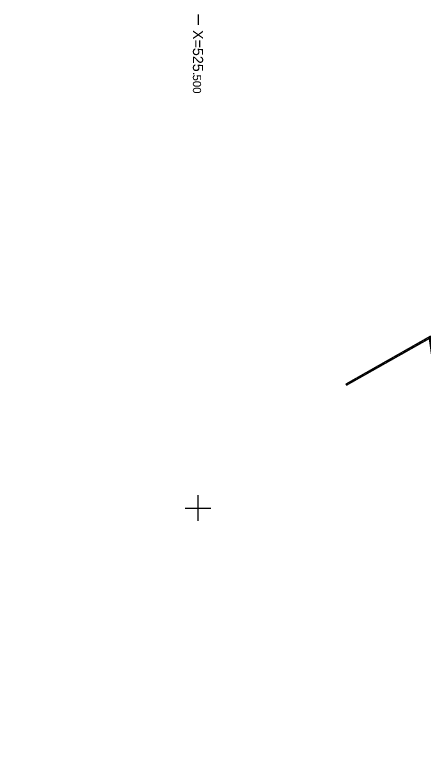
# Model space of a CAD drawing. Header units: millimetres. Extents: x 524954 to 526204, y 9523489 to 9524010.
# Drawn here: x 525464.2 to 525544.4, y 9523853.7 to 9523996.3 of the extents above; entities that cross this region are included whole.
import ezdxf

# ---------------------------------------------------------------- set-up
doc = ezdxf.new("R2010")
doc.units = ezdxf.units.MM
for name, color, linetype in [('Annotation', 7, 'Continuous'), ('Carroyage(2)', 7, 'Continuous'), ('Cloture', 7, 'Continuous'), ('Murs', 1, 'Continuous')]:
    doc.layers.add(name, color=color, linetype=linetype)
doc.styles.get("Standard").update_dxf_attribs({"font": 'arial.ttf'})

msp = doc.modelspace()

# ---------------------------------------------------------------- hatches: boundary and pattern name
at = {"layer": 'Murs'}
h = msp.add_hatch(dxfattribs=at)
h.set_pattern_fill('_U', color=256, scale=0.25, angle=45, style=0, pattern_type=0)
h.set_pattern_definition([(45, (0, 0), (-0.1767766952966, 0.1767766952966), [])])
h.paths.add_polyline_path([(525522.555, 9523687.796), (525522.639, 9523687.56), (525524.417, 9523688.127), (525534.444, 9523697.48), (525538.88, 9523701.582), (525556.931, 9523721.969), (525565.292, 9523745.035), (525568.286, 9523770.89), (525545.427, 9523933.532), (525528.838, 9523924.181), (525528.961, 9523923.963), (525545.231, 9523933.134), (525568.034, 9523770.886), (525565.047, 9523745.093), (525556.712, 9523722.099), (525538.701, 9523701.757), (525534.274, 9523697.663), (525524.287, 9523688.348)])
edge = h.paths.add_edge_path()
edge.add_arc((525513.309, 9523684.532), 4.988, 18.27959, 21.15321)
edge.add_line((525517.961, 9523686.332), (525517.818, 9523686.286))
edge.add_arc((525522.648, 9523687.534), 4.988, 194.48489, 197.35804)
edge.add_line((525517.887, 9523686.046), (525518.045, 9523686.096))
h.paths.add_polyline_path([(525458.446, 9523694.792), (525458.399, 9523694.546), (525477.143, 9523690.173), (525481.933, 9523689.115), (525509.622, 9523683.346), (525511.515, 9523684.015), (525513.294, 9523684.582), (525513.225, 9523684.822), (525511.436, 9523684.252), (525509.605, 9523683.605), (525481.985, 9523689.36), (525477.198, 9523690.416), (525458.455, 9523694.789)])
h.paths.add_polyline_path([(525447.773, 9523696.954), (525447.834, 9523697.197), (525447.731, 9523697.22), (525442.338, 9523698.118), (525447.975, 9523746.854), (525452.972, 9523788.945), (525457.062, 9523821.504), (525456.814, 9523821.536), (525452.724, 9523788.976), (525447.727, 9523746.883), (525442.062, 9523697.91), (525447.683, 9523696.975)])

# ---------------------------------------------------------------- linework, layer by layer
at = {"layer": 'Carroyage(2)'}
for p, q in [((525500, 9523996.325), (525500, 9523994.325)), ((525500, 9523897.5), (525500, 9523902.5)), ((525497.5, 9523900), (525502.5, 9523900))]:
    msp.add_line(p, q, dxfattribs=at)
at = {"layer": 'Cloture', "flags": 128}
for points in [[(525522.639, 9523687.56), (525524.417, 9523688.127), (525534.444, 9523697.48), (525538.88, 9523701.582), (525538.88, 9523701.582), (525556.931, 9523721.969), (525565.292, 9523745.035), (525568.286, 9523770.89), (525568.286, 9523770.89), (525568.286, 9523770.89), (525545.427, 9523933.532), (525545.427, 9523933.532), (525545.427, 9523933.532), (525545.427, 9523933.532), (525545.427, 9523933.532), (525528.838, 9523924.181)], [(525522.555, 9523687.796), (525524.287, 9523688.348), (525534.274, 9523697.663), (525538.701, 9523701.757), (525556.712, 9523722.099), (525565.047, 9523745.093), (525568.034, 9523770.886), (525545.231, 9523933.134), (525528.961, 9523923.963)]]:
    msp.add_lwpolyline(points, dxfattribs=at)

# ---------------------------------------------------------------- texts
at = {"layer": 'Annotation'}
for s, height, p in [('X=525.', 2, (525499, 9523993.325)), ('500', 1.6, (525499, 9523984.635))]:
    msp.add_text(s, height=height, rotation=270, dxfattribs=at).set_placement(p)

doc.saveas('drawing.dxf')
